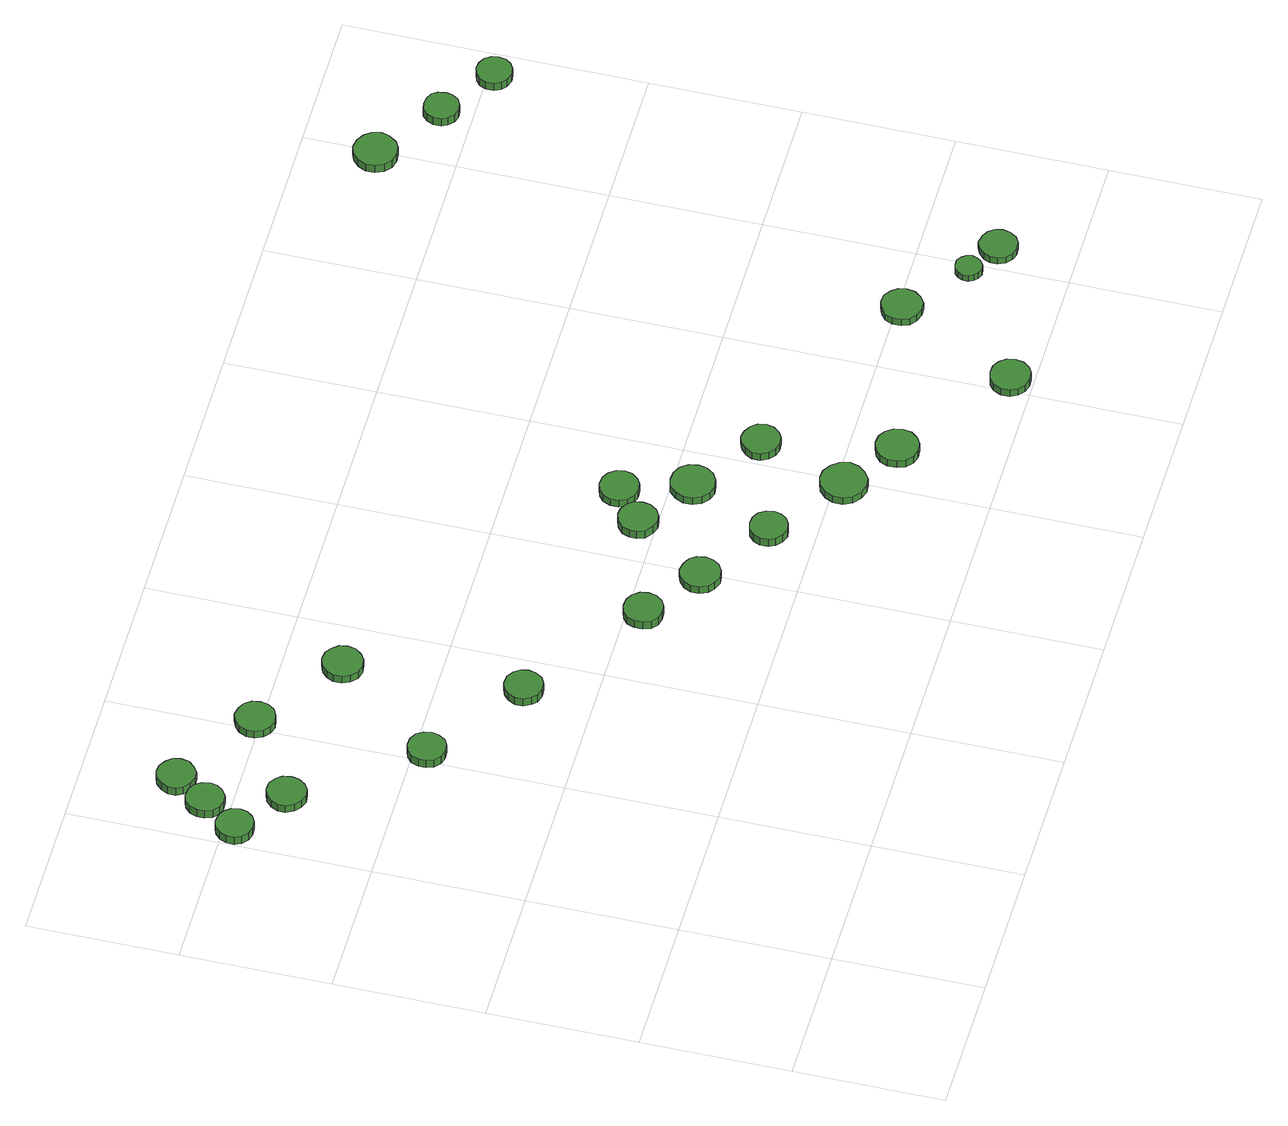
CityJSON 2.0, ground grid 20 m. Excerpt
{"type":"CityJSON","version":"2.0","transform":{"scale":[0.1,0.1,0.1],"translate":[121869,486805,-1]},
"CityObjects":{
"tree1":{"type":"SolitaryVegetationObject","attributes":{"function":"something"},"geometry":[{"type":"MultiSurface","lod":"1","boundaries":[[[0,1,2,3,4,5,6,7,8,9,10,11,12,13,14]],[[15,16,17,18,19,20,21,22,23,24,25,26,27,28,29]],[[0,29,28,1]],[[1,28,27,2]],[[2,27,26,3]],[[3,26,25,4]],[[4,25,24,5]],[[5,24,23,6]],[[6,23,22,7]],[[7,22,21,8]],[[8,21,20,9]],[[9,20,19,10]],[[10,19,18,11]],[[11,18,17,12]],[[12,17,16,13]],[[13,16,15,14]],[[14,15,29,0]]]}]},
"tree2":{"type":"SolitaryVegetationObject","attributes":{"function":"something"},"geometry":[{"type":"MultiSurface","lod":"1","boundaries":[[[30,31,32,33,34,35,36,37,38,39,40,41,42,43,44]],[[45,46,47,48,49,50,51,52,53,54,55,56,57,58,59]],[[30,59,58,31]],[[31,58,57,32]],[[32,57,56,33]],[[33,56,55,34]],[[34,55,54,35]],[[35,54,53,36]],[[36,53,52,37]],[[37,52,51,38]],[[38,51,50,39]],[[39,50,49,40]],[[40,49,48,41]],[[41,48,47,42]],[[42,47,46,43]],[[43,46,45,44]],[[44,45,59,30]]]}]},
"tree3":{"type":"SolitaryVegetationObject","attributes":{"function":"something"},"geometry":[{"type":"MultiSurface","lod":"1","boundaries":[[[60,61,62,63,64,65,66,67,68,69,70,71,72,73,74]],[[75,76,77,78,79,80,81,82,83,84,85,86,87,88,89]],[[60,89,88,61]],[[61,88,87,62]],[[62,87,86,63]],[[63,86,85,64]],[[64,85,84,65]],[[65,84,83,66]],[[66,83,82,67]],[[67,82,81,68]],[[68,81,80,69]],[[69,80,79,70]],[[70,79,78,71]],[[71,78,77,72]],[[72,77,76,73]],[[73,76,75,74]],[[74,75,89,60]]]}]},
"tree4":{"type":"SolitaryVegetationObject","attributes":{"function":"something"},"geometry":[{"type":"MultiSurface","lod":"1","boundaries":[[[90,91,92,93,94,95,96,97,98,99,100,101,102,103,104]],[[105,106,107,108,109,110,111,112,113,114,115,116,117,118,119]],[[90,119,118,91]],[[91,118,117,92]],[[92,117,116,93]],[[93,116,115,94]],[[94,115,114,95]],[[95,114,113,96]],[[96,113,112,97]],[[97,112,111,98]],[[98,111,110,99]],[[99,110,109,100]],[[100,109,108,101]],[[101,108,107,102]],[[102,107,106,103]],[[103,106,105,104]],[[104,105,119,90]]]}]},
"tree5":{"type":"SolitaryVegetationObject","attributes":{"function":"something"},"geometry":[{"type":"MultiSurface","lod":"1","boundaries":[[[120,121,122,123,124,125,126,127,128,129,130,131,132,133,134]],[[135,136,137,138,139,140,141,142,143,144,145,146,147,148,149]],[[120,149,148,121]],[[121,148,147,122]],[[122,147,146,123]],[[123,146,145,124]],[[124,145,144,125]],[[125,144,143,126]],[[126,143,142,127]],[[127,142,141,128]],[[128,141,140,129]],[[129,140,139,130]],[[130,139,138,131]],[[131,138,137,132]],[[132,137,136,133]],[[133,136,135,134]],[[134,135,149,120]]]}]},
"tree6":{"type":"SolitaryVegetationObject","attributes":{"function":"something"},"geometry":[{"type":"MultiSurface","lod":"1","boundaries":[[[150,151,152,153,154,155,156,157,158,159,160,161,162,163,164]],[[165,166,167,168,169,170,171,172,173,174,175,176,177,178,179]],[[150,179,178,151]],[[151,178,177,152]],[[152,177,176,153]],[[153,176,175,154]],[[154,175,174,155]],[[155,174,173,156]],[[156,173,172,157]],[[157,172,171,158]],[[158,171,170,159]],[[159,170,169,160]],[[160,169,168,161]],[[161,168,167,162]],[[162,167,166,163]],[[163,166,165,164]],[[164,165,179,150]]]}]},
"tree7":{"type":"SolitaryVegetationObject","attributes":{"function":"something"},"geometry":[{"type":"MultiSurface","lod":"1","boundaries":[[[180,181,182,183,184,185,186,187,188,189,190,191,192,193,194]],[[195,196,197,198,199,200,201,202,203,204,205,206,207,208,209]],[[180,209,208,181]],[[181,208,207,182]],[[182,207,206,183]],[[183,206,205,184]],[[184,205,204,185]],[[185,204,203,186]],[[186,203,202,187]],[[187,202,201,188]],[[188,201,200,189]],[[189,200,199,190]],[[190,199,198,191]],[[191,198,197,192]],[[192,197,196,193]],[[193,196,195,194]],[[194,195,209,180]]]}]},
"tree8":{"type":"SolitaryVegetationObject","attributes":{"function":"something"},"geometry":[{"type":"MultiSurface","lod":"1","boundaries":[[[210,211,212,213,214,215,216,217,218,219,220,221,222,223,224]],[[225,226,227,228,229,230,231,232,233,234,235,236,237,238,239]],[[210,239,238,211]],[[211,238,237,212]],[[212,237,236,213]],[[213,236,235,214]],[[214,235,234,215]],[[215,234,233,216]],[[216,233,232,217]],[[217,232,231,218]],[[218,231,230,219]],[[219,230,229,220]],[[220,229,228,221]],[[221,228,227,222]],[[222,227,226,223]],[[223,226,225,224]],[[224,225,239,210]]]}]},
"tree9":{"type":"SolitaryVegetationObject","attributes":{"function":"something"},"geometry":[{"type":"MultiSurface","lod":"1","boundaries":[[[240,241,242,243,244,245,246,247,248,249,250,251,252,253,254]],[[255,256,257,258,259,260,261,262,263,264,265,266,267,268,269]],[[240,269,268,241]],[[241,268,267,242]],[[242,267,266,243]],[[243,266,265,244]],[[244,265,264,245]],[[245,264,263,246]],[[246,263,262,247]],[[247,262,261,248]],[[248,261,260,249]],[[249,260,259,250]],[[250,259,258,251]],[[251,258,257,252]],[[252,257,256,253]],[[253,256,255,254]],[[254,255,269,240]]]}]},
"tree10":{"type":"SolitaryVegetationObject","attributes":{"function":"something"},"geometry":[{"type":"MultiSurface","lod":"1","boundaries":[[[270,271,272,273,274,275,276,277,278,279,280,281,282,283,284]],[[285,286,287,288,289,290,291,292,293,294,295,296,297,298,299]],[[270,299,298,271]],[[271,298,297,272]],[[272,297,296,273]],[[273,296,295,274]],[[274,295,294,275]],[[275,294,293,276]],[[276,293,292,277]],[[277,292,291,278]],[[278,291,290,279]],[[279,290,289,280]],[[280,289,288,281]],[[281,288,287,282]],[[282,287,286,283]],[[283,286,285,284]],[[284,285,299,270]]]}]},
"tree11":{"type":"SolitaryVegetationObject","attributes":{"function":"something"},"geometry":[{"type":"MultiSurface","lod":"1","boundaries":[[[300,301,302,303,304,305,306,307,308,309,310,311,312,313,314]],[[315,316,317,318,319,320,321,322,323,324,325,326,327,328,329]],[[300,329,328,301]],[[301,328,327,302]],[[302,327,326,303]],[[303,326,325,304]],[[304,325,324,305]],[[305,324,323,306]],[[306,323,322,307]],[[307,322,321,308]],[[308,321,320,309]],[[309,320,319,310]],[[310,319,318,311]],[[311,318,317,312]],[[312,317,316,313]],[[313,316,315,314]],[[314,315,329,300]]]}]},
"tree12":{"type":"SolitaryVegetationObject","attributes":{"function":"something"},"geometry":[{"type":"MultiSurface","lod":"1","boundaries":[[[330,331,332,333,334,335,336,337,338,339,340,341,342,343,344]],[[345,346,347,348,349,350,351,352,353,354,355,356,357,358,359]],[[330,359,358,331]],[[331,358,357,332]],[[332,357,356,333]],[[333,356,355,334]],[[334,355,354,335]],[[335,354,353,336]],[[336,353,352,337]],[[337,352,351,338]],[[338,351,350,339]],[[339,350,349,340]],[[340,349,348,341]],[[341,348,347,342]],[[342,347,346,343]],[[343,346,345,344]],[[344,345,359,330]]]}]},
"tree13":{"type":"SolitaryVegetationObject","attributes":{"function":"something"},"geometry":[{"type":"MultiSurface","lod":"1","boundaries":[[[360,361,362,363,364,365,366,367,368,369,370,371,372,373,374]],[[375,376,377,378,379,380,381,382,383,384,385,386,387,388,389]],[[360,389,388,361]],[[361,388,387,362]],[[362,387,386,363]],[[363,386,385,364]],[[364,385,384,365]],[[365,384,383,366]],[[366,383,382,367]],[[367,382,381,368]],[[368,381,380,369]],[[369,380,379,370]],[[370,379,378,371]],[[371,378,377,372]],[[372,377,376,373]],[[373,376,375,374]],[[374,375,389,360]]]}]},
"tree14":{"type":"SolitaryVegetationObject","attributes":{"function":"something"},"geometry":[{"type":"MultiSurface","lod":"1","boundaries":[[[390,391,392,393,394,395,396,397,398,399,400,401,402,403,404]],[[405,406,407,408,409,410,411,412,413,414,415,416,417,418,419]],[[390,419,418,391]],[[391,418,417,392]],[[392,417,416,393]],[[393,416,415,394]],[[394,415,414,395]],[[395,414,413,396]],[[396,413,412,397]],[[397,412,411,398]],[[398,411,410,399]],[[399,410,409,400]],[[400,409,408,401]],[[401,408,407,402]],[[402,407,406,403]],[[403,406,405,404]],[[404,405,419,390]]]}]},
"tree15":{"type":"SolitaryVegetationObject","attributes":{"function":"something"},"geometry":[{"type":"MultiSurface","lod":"1","boundaries":[[[420,421,422,423,424,425,426,427,428,429,430,431,432,433,434]],[[435,436,437,438,439,440,441,442,443,444,445,446,447,448,449]],[[420,449,448,421]],[[421,448,447,422]],[[422,447,446,423]],[[423,446,445,424]],[[424,445,444,425]],[[425,444,443,426]],[[426,443,442,427]],[[427,442,441,428]],[[428,441,440,429]],[[429,440,439,430]],[[430,439,438,431]],[[431,438,437,432]],[[432,437,436,433]],[[433,436,435,434]],[[434,435,449,420]]]}]},
"tree16":{"type":"SolitaryVegetationObject","attributes":{"function":"something"},"geometry":[{"type":"MultiSurface","lod":"1","boundaries":[[[450,451,452,453,454,455,456,457,458,459,460,461,462,463,464]],[[465,466,467,468,469,470,471,472,473,474,475,476,477,478,479]],[[450,479,478,451]],[[451,478,477,452]],[[452,477,476,453]],[[453,476,475,454]],[[454,475,474,455]],[[455,474,473,456]],[[456,473,472,457]],[[457,472,471,458]],[[458,471,470,459]],[[459,470,469,460]],[[460,469,468,461]],[[461,468,467,462]],[[462,467,466,463]],[[463,466,465,464]],[[464,465,479,450]]]}]},
"tree17":{"type":"SolitaryVegetationObject","attributes":{"function":"something"},"geometry":[{"type":"MultiSurface","lod":"1","boundaries":[[[480,481,482,483,484,485,486,487,488,489,490,491,492,493,494]],[[495,496,497,498,499,500,501,502,503,504,505,506,507,508,509]],[[480,509,508,481]],[[481,508,507,482]],[[482,507,506,483]],[[483,506,505,484]],[[484,505,504,485]],[[485,504,503,486]],[[486,503,502,487]],[[487,502,501,488]],[[488,501,500,489]],[[489,500,499,490]],[[490,499,498,491]],[[491,498,497,492]],[[492,497,496,493]],[[493,496,495,494]],[[494,495,509,480]]]}]},
"tree18":{"type":"SolitaryVegetationObject","attributes":{"function":"something"},"geometry":[{"type":"MultiSurface","lod":"1","boundaries":[[[510,511,512,513,514,515,516,517,518,519,520,521,522,523,524]],[[525,526,527,528,529,530,531,532,533,534,535,536,537,538,539]],[[510,539,538,511]],[[511,538,537,512]],[[512,537,536,513]],[[513,536,535,514]],[[514,535,534,515]],[[515,534,533,516]],[[516,533,532,517]],[[517,532,531,518]],[[518,531,530,519]],[[519,530,529,520]],[[520,529,528,521]],[[521,528,527,522]],[[522,527,526,523]],[[523,526,525,524]],[[524,525,539,510]]]}]},
"tree19":{"type":"SolitaryVegetationObject","attributes":{"function":"something"},"geometry":[{"type":"MultiSurface","lod":"1","boundaries":[[[540,541,542,543,544,545,546,547,548,549,550,551,552,553,554]],[[555,556,557,558,559,560,561,562,563,564,565,566,567,568,569]],[[540,569,568,541]],[[541,568,567,542]],[[542,567,566,543]],[[543,566,565,544]],[[544,565,564,545]],[[545,564,563,546]],[[546,563,562,547]],[[547,562,561,548]],[[548,561,560,549]],[[549,560,559,550]],[[550,559,558,551]],[[551,558,557,552]],[[552,557,556,553]],[[553,556,555,554]],[[554,555,569,540]]]}]},
"tree20":{"type":"SolitaryVegetationObject","attributes":{"function":"something"},"geometry":[{"type":"MultiSurface","lod":"1","boundaries":[[[570,571,572,573,574,575,576,577,578,579,580,581,582,583,584]],[[585,586,587,588,589,590,591,592,593,594,595,596,597,598,599]],[[570,599,598,571]],[[571,598,597,572]],[[572,597,596,573]],[[573,596,595,574]],[[574,595,594,575]],[[575,594,593,576]],[[576,593,592,577]],[[577,592,591,578]],[[578,591,590,579]],[[579,590,589,580]],[[580,589,588,581]],[[581,588,587,582]],[[582,587,586,583]],[[583,586,585,584]],[[584,585,599,570]]]}]},
"tree21":{"type":"SolitaryVegetationObject","attributes":{"function":"something"},"geometry":[{"type":"MultiSurface","lod":"1","boundaries":[[[600,601,602,603,604,605,606,607,608,609,610,611,612,613,614]],[[615,616,617,618,619,620,621,622,623,624,625,626,627,628,629]],[[600,629,628,601]],[[601,628,627,602]],[[602,627,626,603]],[[603,626,625,604]],[[604,625,624,605]],[[605,624,623,606]],[[606,623,622,607]],[[607,622,621,608]],[[608,621,620,609]],[[609,620,619,610]],[[610,619,618,611]],[[611,618,617,612]],[[612,617,616,613]],[[613,616,615,614]],[[614,615,629,600]]]}]},
"tree22":{"type":"SolitaryVegetationObject","attributes":{"function":"something"},"geometry":[{"type":"MultiSurface","lod":"1","boundaries":[[[630,631,632,633,634,635,636,637,638,639,640,641,642,643,644]],[[645,646,647,648,649,650,651,652,653,654,655,656,657,658,659]],[[630,659,658,631]],[[631,658,657,632]],[[632,657,656,633]],[[633,656,655,634]],[[634,655,654,635]],[[635,654,653,636]],[[636,653,652,637]],[[637,652,651,638]],[[638,651,650,639]],[[639,650,649,640]],[[640,649,648,641]],[[641,648,647,642]],[[642,647,646,643]],[[643,646,645,644]],[[644,645,659,630]]]}]},
"tree23":{"type":"SolitaryVegetationObject","attributes":{"function":"something"},"geometry":[{"type":"MultiSurface","lod":"1","boundaries":[[[660,661,662,663,664,665,666,667,668,669,670,671,672,673,674]],[[675,676,677,678,679,680,681,682,683,684,685,686,687,688,689]],[[660,689,688,661]],[[661,688,687,662]],[[662,687,686,663]],[[663,686,685,664]],[[664,685,684,665]],[[665,684,683,666]],[[666,683,682,667]],[[667,682,681,668]],[[668,681,680,669]],[[669,680,679,670]],[[670,679,678,671]],[[671,678,677,672]],[[672,677,676,673]],[[673,676,675,674]],[[674,675,689,660]]]}]},
"tree24":{"type":"SolitaryVegetationObject","attributes":{"function":"something"},"geometry":[{"type":"MultiSurface","lod":"1","boundaries":[[[690,691,692,693,694,695,696,697,698,699,700,701,702,703,704]],[[705,706,707,708,709,710,711,712,713,714,715,716,717,718,719]],[[690,719,718,691]],[[691,718,717,692]],[[692,717,716,693]],[[693,716,715,694]],[[694,715,714,695]],[[695,714,713,696]],[[696,713,712,697]],[[697,712,711,698]],[[698,711,710,699]],[[699,710,709,700]],[[700,709,708,701]],[[701,708,707,702]],[[702,707,706,703]],[[703,706,705,704]],[[704,705,719,690]]]}]}
},
"vertices":[
[50,785,21],[48,796,21],[42,804,21],[33,809,21],[22,810,21],[13,807,21],[5,800,21],[1,791,21],[1,780,21],[5,771,21],[13,764,21],[22,761,21],[33,762,21],[42,767,21],[48,775,21],[48,775,8],[42,767,8],[33,762,8],[22,761,8],[13,764,8],[5,771,8],[1,780,8],[1,791,8],[5,800,8],[13,807,8],[22,810,8],[33,809,8],[42,804,8],[48,796,8],[50,785,8],
[85,833,20],[83,843,20],[77,852,20],[68,857,20],[57,858,20],[48,855,20],[40,848,20],[36,838,20],[36,828,20],[40,818,20],[48,811,20],[57,808,20],[68,809,20],[77,815,20],[83,823,20],[83,823,7],[77,815,7],[68,809,7],[57,808,7],[48,811,7],[40,818,7],[36,828,7],[36,838,7],[40,848,7],[48,855,7],[57,858,7],[68,857,7],[77,852,7],[83,843,7],[85,833,7],
[121,736,20],[119,747,20],[113,755,20],[104,761,20],[93,762,20],[83,759,20],[75,751,20],[70,741,20],[70,731,20],[75,721,20],[83,714,20],[93,710,20],[104,711,20],[113,717,20],[119,726,20],[119,726,8],[113,717,8],[104,711,8],[93,710,8],[83,714,8],[75,721,8],[70,731,8],[70,741,8],[75,751,8],[83,759,8],[93,762,8],[104,761,8],[113,755,8],[119,747,8],[121,736,8],
[116,879,20],[114,889,20],[107,897,20],[98,903,20],[88,904,20],[78,901,20],[70,893,20],[65,884,20],[65,873,20],[70,864,20],[78,857,20],[88,853,20],[98,854,20],[107,860,20],[114,868,20],[114,868,7],[107,860,7],[98,854,7],[88,853,7],[78,857,7],[70,864,7],[65,873,7],[65,884,7],[70,893,7],[78,901,7],[88,904,7],[98,903,7],[107,897,7],[114,889,7],[116,879,7],
[240,584,19],[238,594,19],[232,603,19],[223,608,19],[212,609,19],[203,606,19],[195,599,19],[191,589,19],[191,579,19],[195,569,19],[203,562,19],[212,559,19],[223,560,19],[232,565,19],[238,574,19],[238,574,6],[232,565,6],[223,560,6],[212,559,6],[203,562,6],[195,569,6],[191,579,6],[191,589,6],[195,599,6],[203,606,6],[212,609,6],[223,608,6],[232,603,6],[238,594,6],[240,584,6],
[237,807,19],[235,817,19],[229,826,19],[219,831,19],[208,833,19],[198,829,19],[190,822,19],[185,812,19],[185,801,19],[190,791,19],[198,784,19],[208,780,19],[219,782,19],[229,787,19],[235,796,19],[235,796,7],[229,787,7],[219,782,7],[208,780,7],[198,784,7],[190,791,7],[185,801,7],[185,812,7],[190,822,7],[198,829,7],[208,833,7],[219,831,7],[229,826,7],[235,817,7],[237,807,7],
[373,492,20],[371,502,20],[365,510,20],[356,516,20],[345,517,20],[335,513,20],[328,506,20],[323,497,20],[323,487,20],[328,477,20],[335,470,20],[345,467,20],[356,468,20],[365,473,20],[371,482,20],[371,482,7],[365,473,7],[356,468,7],[345,467,7],[335,470,7],[328,477,7],[323,487,7],[323,497,7],[328,506,7],[335,513,7],[345,517,7],[356,516,7],[365,510,7],[371,502,7],[373,492,7],
[357,723,19],[355,734,19],[348,743,19],[339,749,19],[328,750,19],[317,746,19],[309,739,19],[304,729,19],[304,718,19],[309,708,19],[317,700,19],[328,697,19],[339,698,19],[348,704,19],[355,713,19],[355,713,7],[348,704,7],[339,698,7],[328,697,7],[317,700,7],[309,708,7],[304,718,7],[304,729,7],[309,739,7],[317,746,7],[328,750,7],[339,749,7],[348,743,7],[355,734,7],[357,723,7],
[540,378,20],[538,389,20],[531,398,20],[522,403,20],[511,404,20],[501,401,20],[493,394,20],[489,384,20],[489,373,20],[493,363,20],[501,356,20],[511,353,20],[522,354,20],[531,359,20],[538,368,20],[538,368,7],[531,359,7],[522,354,7],[511,353,7],[501,356,7],[493,363,7],[489,373,7],[489,384,7],[493,394,7],[501,401,7],[511,404,7],[522,403,7],[531,398,7],[538,389,7],[540,378,7],
[618,324,19],[616,335,19],[610,344,19],[600,349,19],[589,351,19],[579,347,19],[571,340,19],[566,330,19],[566,319,19],[571,309,19],[579,302,19],[589,298,19],[600,299,19],[610,305,19],[616,314,19],[616,314,7],[610,305,7],[600,299,7],[589,298,7],[579,302,7],[571,309,7],[566,319,7],[566,330,7],[571,340,7],[579,347,7],[589,351,7],[600,349,7],[610,344,7],[616,335,7],[618,324,7],
[715,260,20],[713,270,20],[707,279,20],[698,284,20],[688,285,20],[678,282,20],[670,275,20],[666,266,20],[666,255,20],[670,246,20],[678,239,20],[688,235,20],[698,237,20],[707,242,20],[713,250,20],[713,250,7],[707,242,7],[698,237,7],[688,235,7],[678,239,7],[670,246,7],[666,255,7],[666,266,7],[670,275,7],[678,282,7],[688,285,7],[698,284,7],[707,279,7],[713,270,7],[715,260,7],
[689,424,20],[687,435,20],[681,443,20],[671,449,20],[661,450,20],[651,447,20],[642,439,20],[638,429,20],[638,419,20],[642,409,20],[651,402,20],[661,398,20],[671,399,20],[681,405,20],[687,414,20],[687,414,7],[681,405,7],[671,399,7],[661,398,7],[651,402,7],[642,409,7],[638,419,7],[638,429,7],[642,439,7],[651,447,7],[661,450,7],[671,449,7],[681,443,7],[687,435,7],[689,424,7],
[821,188,19],[818,201,19],[810,211,19],[799,218,19],[787,219,19],[775,215,19],[765,206,19],[760,195,19],[760,182,19],[765,170,19],[775,162,19],[787,158,19],[799,159,19],[810,166,19],[818,176,19],[818,176,7],[810,166,7],[799,159,7],[787,158,7],[775,162,7],[765,170,7],[760,182,7],[760,195,7],[765,206,7],[775,215,7],[787,219,7],[799,218,7],[810,211,7],[818,201,7],[821,188,7],
[736,460,19],[734,471,19],[727,480,19],[718,485,19],[707,486,19],[697,483,19],[689,476,19],[685,466,19],[685,455,19],[689,445,19],[697,438,19],[707,435,19],[718,436,19],[727,441,19],[734,450,19],[734,450,7],[727,441,7],[718,436,7],[707,435,7],[697,438,7],[689,445,7],[685,455,7],[685,466,7],[689,476,7],[697,483,7],[707,486,7],[718,485,7],[727,480,7],[734,471,7],[736,460,7],
[769,372,19],[767,384,19],[760,394,19],[749,400,19],[737,401,19],[726,398,19],[717,389,19],[712,378,19],[712,366,19],[717,355,19],[726,347,19],[737,343,19],[749,345,19],[760,351,19],[767,361,19],[767,361,7],[760,351,7],[749,345,7],[737,343,7],[726,347,7],[717,355,7],[712,366,7],[712,378,7],[717,389,7],[726,398,7],[737,401,7],[749,400,7],[760,394,7],[767,384,7],[769,372,7],
[893,138,19],[891,149,19],[884,159,19],[874,165,19],[862,166,19],[851,162,19],[842,154,19],[838,144,19],[838,132,19],[842,121,19],[851,113,19],[862,110,19],[874,111,19],[884,117,19],[891,126,19],[891,126,7],[884,117,7],[874,111,7],[862,110,7],[851,113,7],[842,121,7],[838,132,7],[838,144,7],[842,154,7],[851,162,7],[862,166,7],[874,165,7],[884,159,7],[891,149,7],[893,138,7],
[858,307,19],[856,318,19],[849,326,19],[840,331,19],[830,333,19],[820,329,19],[812,322,19],[807,313,19],[807,302,19],[812,292,19],[820,285,19],[830,282,19],[840,283,19],[849,288,19],[856,297,19],[856,297,7],[849,288,7],[840,283,7],[830,282,7],[820,285,7],[812,292,7],[807,302,7],[807,313,7],[812,322,7],[820,329,7],[830,333,7],[840,331,7],[849,326,7],[856,318,7],[858,307,7],
[1045,30,19],[1043,41,19],[1036,50,19],[1027,55,19],[1016,56,19],[1005,53,19],[997,46,19],[992,36,19],[992,24,19],[997,14,19],[1005,7,19],[1016,4,19],[1027,5,19],[1036,10,19],[1043,19,19],[1043,19,7],[1036,10,7],[1027,5,7],[1016,4,7],[1005,7,7],[997,14,7],[992,24,7],[992,36,7],[997,46,7],[1005,53,7],[1016,56,7],[1027,55,7],[1036,50,7],[1043,41,7],[1045,30,7],
[1128,193,19],[1126,204,19],[1119,213,19],[1110,219,19],[1098,220,19],[1088,216,19],[1079,209,19],[1075,199,19],[1075,187,19],[1079,177,19],[1088,170,19],[1098,166,19],[1110,167,19],[1119,173,19],[1126,182,19],[1126,182,8],[1119,173,8],[1110,167,8],[1098,166,8],[1088,170,8],[1079,177,8],[1075,187,8],[1075,199,8],[1079,209,8],[1088,216,8],[1098,220,8],[1110,219,8],[1119,213,8],[1126,204,8],[1128,193,8],
[1205,128,18],[1203,135,18],[1199,141,18],[1193,145,18],[1185,145,18],[1178,143,18],[1173,138,18],[1170,132,18],[1170,124,18],[1173,118,18],[1178,113,18],[1185,110,18],[1193,111,18],[1199,115,18],[1203,121,18],[1203,121,8],[1199,115,8],[1193,111,8],[1185,110,8],[1178,113,8],[1173,118,8],[1170,124,8],[1170,132,8],[1173,138,8],[1178,143,8],[1185,145,8],[1193,145,8],[1199,141,8],[1203,135,8],[1205,128,8],
[1257,101,19],[1255,111,19],[1249,119,19],[1240,124,19],[1229,126,19],[1220,122,19],[1212,115,19],[1208,106,19],[1208,96,19],[1212,86,19],[1220,79,19],[1229,76,19],[1240,77,19],[1249,82,19],[1255,91,19],[1255,91,8],[1249,82,8],[1240,77,8],[1229,76,8],[1220,79,8],[1212,86,8],[1208,96,8],[1208,106,8],[1212,115,8],[1220,122,8],[1229,126,8],[1240,124,8],[1249,119,8],[1255,111,8],[1257,101,8],
[1211,900,32],[1208,912,32],[1201,921,32],[1191,927,32],[1179,929,32],[1168,925,32],[1159,917,32],[1154,906,32],[1154,894,32],[1159,883,32],[1168,875,32],[1179,872,32],[1191,873,32],[1201,879,32],[1208,889,32],[1208,889,19],[1201,879,19],[1191,873,19],[1179,872,19],[1168,875,19],[1159,883,19],[1154,894,19],[1154,906,19],[1159,917,19],[1168,925,19],[1179,929,19],[1191,927,19],[1201,921,19],[1208,912,19],[1211,900,19],
[1298,838,32],[1296,848,32],[1291,856,32],[1282,860,32],[1273,861,32],[1263,859,32],[1256,852,32],[1252,843,32],[1252,833,32],[1256,825,32],[1263,818,32],[1273,815,32],[1282,816,32],[1291,821,32],[1296,829,32],[1296,829,19],[1291,821,19],[1282,816,19],[1273,815,19],[1263,818,19],[1256,825,19],[1252,833,19],[1252,843,19],[1256,852,19],[1263,859,19],[1273,861,19],[1282,860,19],[1291,856,19],[1296,848,19],[1298,838,19],
[1374,789,32],[1372,798,32],[1367,806,32],[1358,811,32],[1349,812,32],[1339,809,32],[1332,803,32],[1328,794,32],[1328,784,32],[1332,775,32],[1339,769,32],[1349,766,32],[1358,767,32],[1367,772,32],[1372,779,32],[1372,779,19],[1367,772,19],[1358,767,19],[1349,766,19],[1339,769,19],[1332,775,19],[1328,784,19],[1328,794,19],[1332,803,19],[1339,809,19],[1349,812,19],[1358,811,19],[1367,806,19],[1372,798,19],[1374,789,19]
]}
